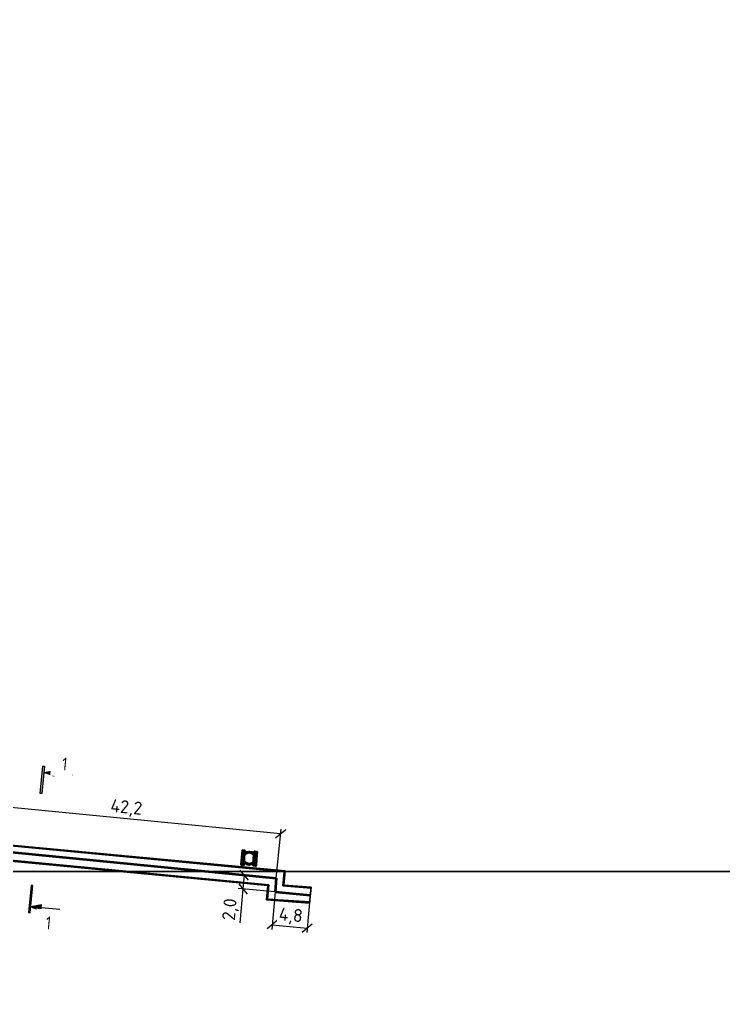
# Model space of a CAD drawing. Header units: millimetres. Extents: x 1990 to 8783, y 397 to 3825.
# Drawn here: x 3287.4 to 3477.8, y 3291.6 to 3555.4 of the extents above; entities that cross this region are included whole.
import ezdxf

# ---------------------------------------------------------------- set-up
doc = ezdxf.new("R2010")
doc.units = ezdxf.units.MM
for name, color, linetype, lineweight in [('Основной', 1, 'Continuous', 60), ('Размер 3.5', 250, 'Continuous', 35), ('Размеры на чертеже', 250, 'Continuous', 25)]:
    doc.layers.add(name, color=color, linetype=linetype, lineweight=lineweight)
doc.layers.add('Штриховка', color=7, linetype='Continuous')
doc.styles.add('-ISOCPEUR-', font='isocpeur.ttf')
doc.styles.add('GOST', font='gost.shx', dxfattribs={"oblique": 15})
doc.dimstyles.new('М 1 к 500', dxfattribs={"dimtxt": 3.5, "dimasz": 2.5, "dimexe": 1.25, "dimexo": 0, "dimtad": 1, "dimdec": 1, "dimlfac": 0.5, "dimzin": 1, "dimtxsty": 'GOST', "dimblk": 'OBLIQUE', "dimcen": 2.5, "dimclrd": 256, "dimclre": 256, "dimclrt": 256, "dimazin": 2, "dimtfac": 1, "dimtdec": 1, "dimtmove": 0, "dimatfit": 3, "dimldrblk": 'NONE', "dimfxl": 1.25, "dimlwd": -1, "dimlwe": -1, "dimarcsym": 0})
picture_1 = doc.add_image_def('image2.jpg', size_in_pixel=(3947, 3947))
picture_2 = doc.add_image_def('image4.jpg', size_in_pixel=(3947, 3948))

# ---------------------------------------------------------------- blocks, each defined once
blk = doc.blocks.new('_Oblique')
at = {"color": 0, "linetype": 'ByBlock', "lineweight": -2}
blk.add_line((-0.5, -0.5), (0.5, 0.5), dxfattribs=at)
blk = doc.blocks.new('*D232')
at = {"transparency": 16777216}
for p, q in [((3272.85, 3331.29), (3274.14, 3344.55)), ((3274.02, 3343.31), (3358.06, 3335.09)), ((3356.88, 3323.07), (3358.18, 3336.33))]:
    blk.add_line(p, q, dxfattribs=at)
at = {"layer": 'Defpoints', "color": 0, "lineweight": 35, "transparency": 16777216}
for p in [(3358.06, 3335.09), (3272.85, 3331.29), (3356.88, 3323.07)]:
    blk.add_point(p, dxfattribs=at)
at = {"transparency": 16777216, "xscale": 2.5, "yscale": 2.5, "zscale": 2.5}
for p, rotation in [((3274.02, 3343.31), 174.4135175659359), ((3358.06, 3335.09), 354.4135175659359)]:
    blk.add_blockref('_Oblique', p, dxfattribs=dict(at, rotation=rotation))
at = {"lineweight": 35, "transparency": 16777216, "insert": (3316.3, 3341.91), "char_height": 3.5, "attachment_point": 5, "rotation": 354.4135, "style": '-ISOCPEUR-', "bg_fill": 3, "box_fill_scale": 1.1, "bg_fill_color": 256, "bg_fill_true_color": 13158600, "bg_fill_transparency": 0}
blk.add_mtext('42,2', dxfattribs=at)
blk = doc.blocks.new('_None')
blk = doc.blocks.new('*D233')
at = {"transparency": 16777216}
for p, q in [((3356.88, 3323.07), (3346.96, 3324)), ((3348.2, 3323.88), (3347.85, 3320.12)), ((3356.53, 3319.31), (3346.61, 3320.24)), ((3347.85, 3320.12), (3347, 3310.99))]:
    blk.add_line(p, q, dxfattribs=at)
at = {"layer": 'Defpoints', "color": 0, "lineweight": 35, "transparency": 16777216}
for p in [(3356.88, 3323.07), (3347.85, 3320.12), (3356.53, 3319.31)]:
    blk.add_point(p, dxfattribs=at)
at = {"transparency": 16777216, "xscale": 2.5, "yscale": 2.5, "zscale": 2.5}
for p, rotation in [((3348.2, 3323.88), 84.67551276262145), ((3347.85, 3320.12), 264.6755127626215)]:
    blk.add_blockref('_Oblique', p, dxfattribs=dict(at, rotation=rotation))
at = {"lineweight": 35, "transparency": 16777216, "insert": (3344.59, 3314.56), "char_height": 3.5, "attachment_point": 5, "rotation": 84.6755, "style": '-ISOCPEUR-', "bg_fill": 3, "box_fill_scale": 1.1, "bg_fill_color": 256, "bg_fill_true_color": 13158600, "bg_fill_transparency": 0}
blk.add_mtext('2,0', dxfattribs=at)
blk = doc.blocks.new('*D234')
at = {"transparency": 16777216}
for p, q in [((3356.62, 3319.31), (3355.69, 3309.18)), ((3366.08, 3318.44), (3365.15, 3308.32)), ((3355.8, 3310.43), (3365.26, 3309.56))]:
    blk.add_line(p, q, dxfattribs=at)
at = {"layer": 'Defpoints', "color": 0, "lineweight": 35, "transparency": 16777216}
for p in [(3356.62, 3319.31), (3366.08, 3318.44)]:
    blk.add_point(p, dxfattribs=at)
at = {"transparency": 16777216, "xscale": 2.5, "yscale": 2.5, "zscale": 2.5}
for p, rotation in [((3355.8, 3310.43), 174.7589866552795), ((3365.26, 3309.56), 354.7589866552795)]:
    blk.add_blockref('_Oblique', p, dxfattribs=dict(at, rotation=rotation))
at = {"lineweight": 35, "transparency": 16777216, "insert": (3360.78, 3312.71), "char_height": 3.5, "attachment_point": 5, "rotation": 354.759, "style": '-ISOCPEUR-', "bg_fill": 3, "box_fill_scale": 1.1, "bg_fill_color": 256, "bg_fill_true_color": 13158600, "bg_fill_transparency": 0}
blk.add_mtext('4,8', dxfattribs=at)
at = {"layer": 'Defpoints', "color": 0, "lineweight": 35, "transparency": 16777216}
blk.add_point((3365.26, 3309.56), dxfattribs=at)
blk = doc.blocks.new('направление')
at = {"layer": 'Размеры на чертеже'}
h = blk.add_hatch(color=256, dxfattribs=at)
h.dxf.hatch_style = 1
h.paths.add_polyline_path([(0, 0), (-3.75, 1.04), (-3.75, -1.03)])
blk.add_line((-10.5, 0), (-2.5, 0), dxfattribs=at)
blk.add_lwpolyline([(0, 0), (-3.75, 1.04), (-3.75, -1.03)], close=True, dxfattribs=at)
blk = doc.blocks.new('*U364')
at = {"layer": 'Штриховка', "true_color": 0x000000}
h = blk.add_hatch(color=18, dxfattribs=at)
h.dxf.hatch_style = 1
h.paths.add_polyline_path([(-2.173, 0.023), (-2.173, 0.002), (-1.841, 0.002), (-1.841, 0.023)])
h = blk.add_hatch(color=18, dxfattribs=at)
h.dxf.hatch_style = 1
h.paths.add_polyline_path([(-0.724, 0.023), (-0.724, 0.001), (-0.393, 0.001), (-0.393, 0.023)])
at = {"layer": 'Штриховка', "color": 18, "true_color": 0x000000}
for points in [[(-1.841, 0.002), (-1.841, 0.023), (-2.173, 0.023), (-2.173, 0.002)], [(-0.724, 0.001), (-0.724, 0.023), (-0.393, 0.023), (-0.393, 0.001)]]:
    blk.add_lwpolyline(points, close=True, dxfattribs=at)
at = {"layer": 'Размеры на чертеже', "yscale": 0.03333333333333333, "zscale": 0.03333333333333333}
for p, xscale, rotation in [((-2.099, 0), 0.03333333333333333, 89.99999999993935), ((-0.467, 0), -0.03333333333333333, 270.0000000000607)]:
    blk.add_blockref('направление', p, dxfattribs=dict(at, xscale=xscale, rotation=rotation))

msp = doc.modelspace()

# ---------------------------------------------------------------- linework, layer by layer
at = {"color": 5, "lineweight": 35}
for p, q in [((3358.976, 3324.741), (3270.796, 3333.101)), ((3359.239, 3325.008), (3270.816, 3333.341)), ((3354.833, 3321.283), (3274.541, 3328.889)), ((3354.57, 3321.06), (3274.76, 3328.624)), ((3358.651, 3320.948), (3358.976, 3324.741)), ((3358.911, 3321.17), (3359.235, 3325.008)), ((3354.243, 3317.149), (3354.565, 3321.061)), ((3354.504, 3317.363), (3354.828, 3321.283)), ((3366.292, 3320.57), (3358.918, 3321.17)), ((3366.269, 3320.339), (3358.658, 3320.947)), ((3365.864, 3316.287), (3354.243, 3317.149)), ((3365.895, 3316.601), (3354.504, 3317.363))]:
    msp.add_line(p, q, dxfattribs=at)
at = {"color": 18, "lineweight": 35, "true_color": 0x000000}
msp.add_line((3366.294, 3320.589), (3365.864, 3316.287), dxfattribs=at)
at = {"layer": 'Основной', "color": 1, "lineweight": 50}
for p, q in [((3272.845, 3331.295), (3356.883, 3323.075)), ((3356.883, 3323.075), (3356.618, 3319.306)), ((3356.618, 3319.306), (3366.077, 3318.424))]:
    msp.add_line(p, q, dxfattribs=at)
for points in [[(3348.331, 3329.737), (3348.395, 3330.448), (3347.757, 3330.505), (3347.59, 3328.624), (3347.78, 3328.607)], [(3347.939, 3328.593), (3348.227, 3328.568), (3348.309, 3329.481)], [(3351.127, 3328.309), (3350.839, 3328.335), (3350.92, 3329.249)], [(3350.943, 3329.505), (3351.006, 3330.216), (3351.644, 3330.159), (3351.476, 3328.278), (3351.286, 3328.295)], [(3347.78, 3328.607), (3347.59, 3328.624), (3347.422, 3326.744), (3348.06, 3326.687), (3348.123, 3327.398)], [(3348.146, 3327.654), (3348.227, 3328.568), (3347.939, 3328.593)], [(3351.286, 3328.295), (3351.476, 3328.278), (3351.309, 3326.398), (3350.671, 3326.454), (3350.839, 3328.335), (3351.127, 3328.309)]]:
    msp.add_lwpolyline(points, dxfattribs=at)
for radius in [1.76, 1.6]:
    msp.add_circle((3349.533, 3328.451), radius, dxfattribs=at)

# ---------------------------------------------------------------- pictures from other files: only their frames are drawn
image = msp.add_image(picture_1, insert=(3216.64, 3324.785), size_in_units=(499.995, 499.995))
image.dxf.flags = 7
image = msp.add_image(picture_2, insert=(3216.767, 2824.79), size_in_units=(499.995, 500.122))
image.dxf.flags = 7

# ---------------------------------------------------------------- next in the draw order: dimensions: what is measured, and where the dimension line sits
at = {"color": 18, "lineweight": 35, "true_color": 0x000000}
dim = msp.add_aligned_dim(p1=(3272.845, 3331.295), p2=(3356.883, 3323.075), distance=12.071, dimstyle='М 1 к 500', override={"dimtxsty": '-ISOCPEUR-', "dimtfill": 1}, dxfattribs=at)
dim.commit()
dim.dimension.update_dxf_attribs({"geometry": '*D232', "text_midpoint": (3316.305, 3341.91)})

# ---------------------------------------------------------------- next in the draw order: block references
at = {"layer": 'Размеры на чертеже', "xscale": -22.37934226584122, "yscale": 22.37934226584122, "zscale": 22.37934226584122, "rotation": 84.41351911671953}
msp.add_blockref('*U364', (3289.494, 3304.92), dxfattribs=at)

# ---------------------------------------------------------------- next in the draw order: dimensions: what is measured, and where the dimension line sits
at = {"color": 18, "lineweight": 35, "true_color": 0x000000}
dim = msp.add_aligned_dim(p1=(3356.883, 3323.075), p2=(3356.533, 3319.314), distance=-8.721, text='2,0', dimstyle='М 1 к 500', override={"dimtxsty": '-ISOCPEUR-', "dimtfill": 1}, dxfattribs=at)
dim.commit()
dim.dimension.update_dxf_attribs({"geometry": '*D233', "text_midpoint": (3344.595, 3314.564)})

# ---------------------------------------------------------------- next in the draw order: texts
at = {"layer": 'Размер 3.5', "char_height": 3.5, "attachment_point": 3, "rotation": 354.41352, "style": 'GOST', "bg_fill": 2}
for insert in [(3300.514, 3355.631), (3296.108, 3312.632)]:
    msp.add_mtext_dynamic_manual_height_columns('{\\Q0;\\C256;\\c0;1}', width=2.5541, gutter_width=1, heights=[0], dxfattribs=dict(at, insert=insert))

# ---------------------------------------------------------------- next in the draw order: dimensions: what is measured, and where the dimension line sits
at = {"color": 18, "lineweight": 35, "true_color": 0x000000}
dim = msp.add_aligned_dim(p1=(3356.618, 3319.306), p2=(3366.079, 3318.438), distance=-8.914, dimstyle='М 1 к 500', override={"dimtxsty": '-ISOCPEUR-', "dimtfill": 1}, dxfattribs=at)
dim.commit()
dim.dimension.update_dxf_attribs({"geometry": '*D234', "text_midpoint": (3360.783, 3312.709)})

doc.saveas('drawing.dxf')
